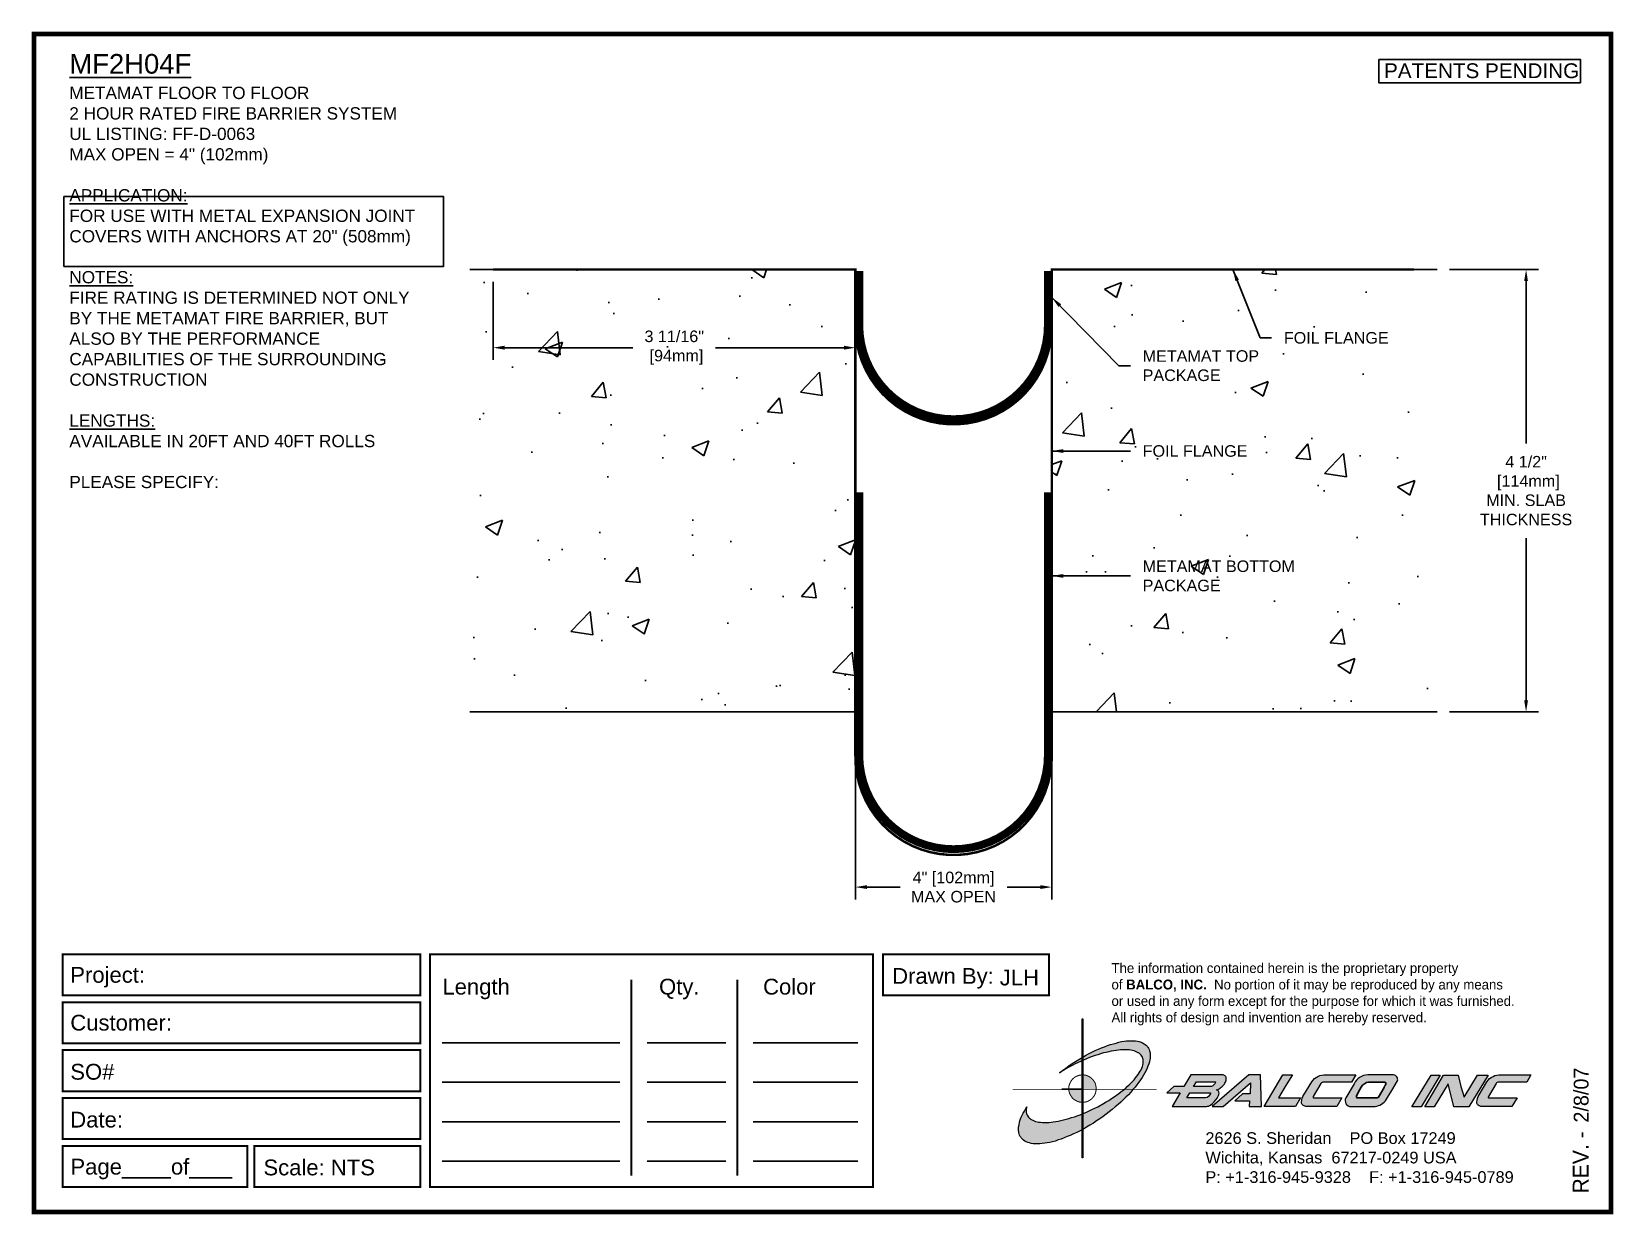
# Paper-space layout 'Layout1' of a CAD drawing. Header units: inches. Extents: x 0 to 10, y 0 to 7.5.
# The model-space entities are those that its viewports show. They can reach past a viewport. Long polylines and large blocks are cut down to what shows.
import ezdxf

# ---------------------------------------------------------------- set-up
doc = ezdxf.new("R2010")
doc.units = ezdxf.units.IN
doc.header["$MEASUREMENT"] = 0
for name, color, linetype in [('Border', 7, 'Continuous'), ('Conditions', 1, 'Continuous'), ('Dimensions', 3, 'Continuous'), ('FB Flanges', 5, 'Continuous'), ('Fire Blanket', 42, 'Continuous'), ('Text', 2, 'Continuous')]:
    doc.layers.add(name, color=color, linetype=linetype)
doc.styles.add('ARIAL', font='arial.ttf')
doc.styles.add('Copyright', font='ERASDEMI.TTF')
doc.dimstyles.new('ARIAL', dxfattribs={"dimtxt": 0.1175, "dimasz": 0.1175, "dimexe": 0.125, "dimexo": 0.125, "dimgap": 0.125, "dimtad": 0, "dimtih": 1, "dimtoh": 1, "dimdec": 4, "dimzin": 0, "dimdsep": 46, "dimlunit": 4, "dimtxsty": 'ARIAL', "dimcen": 0.09, "dimadec": 0, "dimazin": 0, "dimtfac": 1, "dimtdec": 4, "dimtofl": 0, "dimtmove": 0, "dimatfit": 3, "dimfxl": 0, "dimfrac": 2, "dimtolj": 1, "dimtzin": 0, "dimarcsym": 0})

# ---------------------------------------------------------------- blocks, each defined once
blk = doc.blocks.new('ACADlogo')
h = blk.add_hatch(color=256)
h.paths.add_polyline_path([(-3.346, 1.223), (-3.351, 1.223), (-3.351, 0.979), (-3.346, 0.982)])
h.paths.add_polyline_path([(-3.346, 0.961), (-3.351, 0.959), (-3.351, 0.868), (-3.346, 0.868)])
h.paths.add_polyline_path([(-3.346, 0.777), (-3.351, 0.777), (-3.351, 0.699), (-3.351, 0.695), (-3.35, 0.695), (-3.346, 0.695)])
h.paths.add_polyline_path([(-3.346, 0.864), (-3.346, 0.868), (-3.35, 0.868), (-3.351, 0.868), (-3.351, 0.777), (-3.346, 0.777), (-3.346, 0.778), (-3.348, 0.778)])
h.paths.add_polyline_path([(-3.346, 0.524), (-3.351, 0.521), (-3.351, 0.342), (-3.346, 0.342)])
h.paths.add_polyline_path([(-3.346, 0.695), (-3.351, 0.695), (-3.351, 0.621), (-3.346, 0.623)])
h.paths.add_polyline_path([(-3.346, 0.623), (-3.351, 0.621), (-3.351, 0.521), (-3.346, 0.524)])
h.paths.add_polyline_path([(-3.346, 0.982), (-3.351, 0.979), (-3.351, 0.959), (-3.346, 0.961)])
h = blk.add_hatch(color=175)
h.paths.add_polyline_path([(-3.518, 0.573), (-3.534, 0.571), (-3.548, 0.569), (-3.562, 0.567), (-3.576, 0.567), (-3.589, 0.566), (-3.602, 0.567), (-3.614, 0.568), (-3.625, 0.569), (-3.636, 0.572), (-3.646, 0.574), (-3.656, 0.577), (-3.664, 0.581), (-3.673, 0.585), (-3.679, 0.589), (-3.685, 0.595), (-3.688, 0.598), (-3.691, 0.6), (-3.695, 0.607), (-3.699, 0.614), (-3.703, 0.621), (-3.704, 0.626), (-3.705, 0.631), (-3.706, 0.637), (-3.706, 0.642), (-3.705, 0.648), (-3.705, 0.653), (-3.703, 0.659), (-3.702, 0.665), (-3.71, 0.652), (-3.717, 0.639), (-3.725, 0.626), (-3.731, 0.613), (-3.737, 0.601), (-3.741, 0.589), (-3.746, 0.577), (-3.749, 0.566), (-3.751, 0.555), (-3.753, 0.544), (-3.754, 0.538), (-3.754, 0.533), (-3.755, 0.523), (-3.754, 0.513), (-3.753, 0.508), (-3.752, 0.503), (-3.75, 0.494), (-3.748, 0.486), (-3.743, 0.477), (-3.74, 0.473), (-3.738, 0.469), (-3.734, 0.465), (-3.73, 0.461), (-3.723, 0.455), (-3.715, 0.449), (-3.706, 0.445), (-3.695, 0.44), (-3.685, 0.437), (-3.674, 0.434), (-3.661, 0.432), (-3.648, 0.431), (-3.634, 0.431), (-3.62, 0.431), (-3.604, 0.433), (-3.588, 0.435), (-3.572, 0.438), (-3.556, 0.441), (-3.538, 0.445), (-3.52, 0.449), (-3.503, 0.456), (-3.483, 0.461), (-3.464, 0.469), (-3.445, 0.477), (-3.426, 0.485), (-3.406, 0.494), (-3.385, 0.503), (-3.364, 0.514), (-3.351, 0.521), (-3.351, 0.621), (-3.364, 0.616), (-3.382, 0.609), (-3.4, 0.603), (-3.418, 0.598), (-3.436, 0.592), (-3.453, 0.587), (-3.47, 0.583), (-3.486, 0.579), (-3.503, 0.576)])
h.paths.add_polyline_path([(-3.215, 0.687), (-3.251, 0.667), (-3.289, 0.649), (-3.327, 0.631), (-3.345, 0.623), (-3.346, 0.623), (-3.346, 0.524), (-3.343, 0.525), (-3.323, 0.537), (-3.302, 0.549), (-3.28, 0.563), (-3.259, 0.577), (-3.238, 0.59), (-3.218, 0.605), (-3.198, 0.62), (-3.179, 0.635), (-3.16, 0.65), (-3.141, 0.665), (-3.123, 0.681), (-3.106, 0.696), (-3.089, 0.712), (-3.074, 0.727), (-3.058, 0.743), (-3.043, 0.759), (-3.03, 0.775), (-3.028, 0.777), (-3.085, 0.777), (-3.091, 0.772), (-3.105, 0.761), (-3.118, 0.75), (-3.134, 0.739), (-3.149, 0.729), (-3.165, 0.718), (-3.182, 0.707), (-3.198, 0.697)])
h.paths.add_polyline_path([(-2.921, 1.009), (-2.922, 1.015), (-2.924, 1.02), (-2.926, 1.029), (-2.931, 1.038), (-2.934, 1.043), (-2.936, 1.047), (-2.94, 1.05), (-2.943, 1.054), (-2.951, 1.06), (-2.959, 1.066), (-2.968, 1.071), (-2.978, 1.075), (-2.989, 1.079), (-3, 1.081), (-3.013, 1.083), (-3.026, 1.084), (-3.04, 1.084), (-3.054, 1.084), (-3.07, 1.083), (-3.085, 1.081), (-3.102, 1.079), (-3.118, 1.075), (-3.136, 1.07), (-3.153, 1.066), (-3.171, 1.06), (-3.191, 1.054), (-3.21, 1.047), (-3.229, 1.039), (-3.248, 1.031), (-3.268, 1.022), (-3.289, 1.012), (-3.31, 1.002), (-3.33, 0.991), (-3.346, 0.982), (-3.346, 0.961), (-3.342, 0.962), (-3.323, 0.971), (-3.305, 0.978), (-3.287, 0.984), (-3.268, 0.991), (-3.251, 0.996), (-3.234, 1.002), (-3.216, 1.007), (-3.199, 1.011), (-3.182, 1.015), (-3.167, 1.018), (-3.15, 1.021), (-3.136, 1.023), (-3.121, 1.025), (-3.107, 1.026), (-3.093, 1.026), (-3.079, 1.027), (-3.067, 1.026), (-3.054, 1.026), (-3.043, 1.025), (-3.032, 1.022), (-3.022, 1.02), (-3.013, 1.016), (-3.004, 1.013), (-2.997, 1.009), (-2.989, 1.005), (-2.983, 0.999), (-2.98, 0.996), (-2.978, 0.994), (-2.973, 0.987), (-2.969, 0.981), (-2.967, 0.973), (-2.965, 0.965), (-2.964, 0.957), (-2.964, 0.949), (-2.964, 0.944), (-2.965, 0.94), (-2.967, 0.93), (-2.969, 0.921), (-2.973, 0.911), (-2.978, 0.901), (-2.983, 0.891), (-2.989, 0.881), (-2.996, 0.871), (-3.004, 0.86), (-3.012, 0.849), (-3.021, 0.838), (-3.032, 0.827), (-3.042, 0.816), (-3.053, 0.805), (-3.065, 0.794), (-3.077, 0.783), (-3.085, 0.777), (-3.028, 0.777), (-3.016, 0.791), (-3.004, 0.806), (-2.992, 0.822), (-2.981, 0.837), (-2.971, 0.852), (-2.962, 0.866), (-2.954, 0.882), (-2.946, 0.896), (-2.939, 0.91), (-2.934, 0.924), (-2.929, 0.938), (-2.926, 0.944), (-2.925, 0.951), (-2.922, 0.963), (-2.92, 0.975), (-2.92, 0.982), (-2.919, 0.987), (-2.92, 0.999), (-2.92, 1.005)])
h.paths.add_polyline_path([(-3.372, 0.966), (-3.393, 0.953), (-3.415, 0.94), (-3.435, 0.925), (-3.455, 0.911), (-3.475, 0.897), (-3.494, 0.882), (-3.468, 0.898), (-3.439, 0.915), (-3.41, 0.93), (-3.396, 0.938), (-3.38, 0.945), (-3.351, 0.959), (-3.351, 0.979)])
h = blk.add_hatch(color=256)
h.paths.add_polyline_path([(-3.268, 0.814), (-3.27, 0.819), (-3.273, 0.824), (-3.276, 0.828), (-3.279, 0.833), (-3.282, 0.837), (-3.286, 0.841), (-3.29, 0.845), (-3.294, 0.849), (-3.298, 0.852), (-3.303, 0.855), (-3.308, 0.858), (-3.313, 0.86), (-3.318, 0.863), (-3.323, 0.864), (-3.328, 0.866), (-3.334, 0.867), (-3.339, 0.868), (-3.345, 0.868), (-3.346, 0.868), (-3.346, 0.777), (-3.335, 0.777), (-3.262, 0.777), (-3.262, 0.781), (-3.262, 0.787), (-3.263, 0.792), (-3.264, 0.798), (-3.265, 0.803), (-3.266, 0.808)])
h.paths.add_polyline_path([(-3.351, 0.777), (-3.436, 0.777), (-3.435, 0.773), (-3.435, 0.768), (-3.434, 0.762), (-3.432, 0.757), (-3.431, 0.752), (-3.428, 0.747), (-3.426, 0.742), (-3.423, 0.737), (-3.42, 0.732), (-3.417, 0.728), (-3.414, 0.723), (-3.41, 0.719), (-3.406, 0.716), (-3.401, 0.712), (-3.397, 0.709), (-3.392, 0.706), (-3.387, 0.704), (-3.382, 0.701), (-3.377, 0.699), (-3.372, 0.698), (-3.367, 0.696), (-3.361, 0.695), (-3.356, 0.695), (-3.351, 0.695)])
h.paths.add_polyline_path([(-3.346, 0.868), (-3.35, 0.868), (-3.351, 0.868), (-3.351, 0.777), (-3.346, 0.777)])
h = blk.add_hatch(color=256)
h.paths.add_polyline_path([(-2.438, 0.844, 0.412988), (-2.461, 0.869), (-2.663, 0.869), (-2.707, 0.794), (-2.771, 0.794), (-2.815, 0.755), (-2.73, 0.755), (-2.781, 0.668), (-2.563, 0.668, 0.107996), (-2.538, 0.677, 0.108939), (-2.494, 0.724, 0.080345), (-2.483, 0.745, 0.419497), (-2.499, 0.773, 0.149928), (-2.447, 0.815, 0.134283)])
h.paths.add_polyline_path([(-2.507, 0.821, -0.209012), (-2.532, 0.794), (-2.538, 0.794), (-2.646, 0.794), (-2.627, 0.825), (-2.51, 0.825, -0.56619)], flags=16)
h.paths.add_polyline_path([(-2.538, 0.75, -0.241309), (-2.569, 0.722), (-2.688, 0.722), (-2.669, 0.755), (-2.541, 0.755, -0.56619)], flags=16)
for points in [[(-2.285, 0.819), (-2.287, 0.748), (-2.335, 0.748), (-2.383, 0.705), (-2.29, 0.705), (-2.292, 0.668), (-2.215, 0.668), (-2.221, 0.869), (-2.295, 0.869), (-2.527, 0.668), (-2.458, 0.668)], [(-2.018, 0.869), (-2.079, 0.869), (-2.198, 0.668), (-2, 0.668), (-1.968, 0.722), (-2.107, 0.722), (-2.085, 0.759), (-2.064, 0.794)], [(-1.617, 0.869), (-1.807, 0.869, 0.270182), (-1.896, 0.825), (-1.946, 0.742, 0.109019), (-1.961, 0.695, 0.340665), (-1.945, 0.672, 0.129907), (-1.923, 0.668), (-1.738, 0.668), (-1.706, 0.722), (-1.878, 0.722), (-1.882, 0.722, -0.601242), (-1.887, 0.731), (-1.838, 0.813, -0.253048), (-1.821, 0.823), (-1.645, 0.823)], [(-1.083, 0.867), (-1.14, 0.867), (-1.261, 0.667), (-1.26, 0.667), (-1.202, 0.667)], [(-0.96, 0.83), (-0.969, 0.867), (-1.061, 0.867), (-1.179, 0.667), (-1.12, 0.667), (-1.031, 0.812), (-0.995, 0.667), (-0.9, 0.667), (-0.778, 0.867), (-0.846, 0.867), (-0.931, 0.727), (-0.951, 0.795)], [(-0.507, 0.869), (-0.697, 0.869, 0.270182), (-0.786, 0.825), (-0.836, 0.742, 0.109019), (-0.85, 0.695, 0.340665), (-0.835, 0.672, 0.129907), (-0.812, 0.668), (-0.628, 0.668), (-0.595, 0.722), (-0.768, 0.722), (-0.772, 0.722, -0.601242), (-0.777, 0.731), (-0.728, 0.813, -0.253048), (-0.71, 0.823), (-0.534, 0.823)], [(-3.346, 0.623), (-3.351, 0.621), (-3.351, 0.521), (-3.346, 0.524)]]:
    blk.add_hatch(color=256).paths.add_polyline_path(points)
h = blk.add_hatch(color=256)
h.paths.add_polyline_path([(-1.377, 0.868), (-1.383, 0.868), (-1.383, 0.868), (-1.44, 0.868), (-1.492, 0.868), (-1.541, 0.868, 0.297712), (-1.628, 0.811), (-1.68, 0.723, 0.585116), (-1.646, 0.668), (-1.506, 0.668, 0.210586), (-1.429, 0.703), (-1.415, 0.726), (-1.389, 0.769), (-1.352, 0.831, 0.4352)])
h.paths.add_polyline_path([(-1.437, 0.823, -0.603783), (-1.428, 0.805), (-1.431, 0.801), (-1.434, 0.796), (-1.438, 0.789), (-1.474, 0.728, -0.229001), (-1.489, 0.722), (-1.494, 0.722), (-1.501, 0.722), (-1.597, 0.722), (-1.604, 0.722, -0.492401), (-1.613, 0.734), (-1.601, 0.757), (-1.591, 0.775), (-1.582, 0.791, -0.238368), (-1.535, 0.823)], flags=16)
for q in [(-3.48, 0.777), (-3.351, 0.642)]:
    blk.add_line((-3.351, 0.777), q)
at = {"color": 7, "lineweight": 0}
for points in [[(-3.351, 1.223), (-3.346, 1.223), (-3.346, 0.342), (-3.351, 0.342), (-3.351, 1.223)], [(-2.292, 0.668), (-2.215, 0.668), (-2.221, 0.869), (-2.295, 0.869), (-2.527, 0.668), (-2.458, 0.668), (-2.285, 0.819), (-2.287, 0.748), (-2.286, 0.748), (-2.335, 0.748), (-2.383, 0.705), (-2.29, 0.705), (-2.292, 0.668), (-2.292, 0.668)], [(-2.198, 0.668), (-2.079, 0.869), (-2.018, 0.869), (-2.064, 0.794), (-2.085, 0.759), (-2.107, 0.722), (-1.968, 0.722), (-2, 0.668), (-2.198, 0.668), (-2.198, 0.668)], [(-1.383, 0.868), (-1.383, 0.868)], [(-1.261, 0.667), (-1.14, 0.867), (-1.083, 0.867), (-1.202, 0.667), (-1.26, 0.667), (-1.261, 0.667), (-1.261, 0.667)], [(-0.9, 0.667), (-0.995, 0.667), (-1.031, 0.812), (-1.12, 0.667), (-1.179, 0.667), (-1.061, 0.867), (-0.969, 0.867), (-0.96, 0.83), (-0.951, 0.795), (-0.931, 0.727), (-0.846, 0.867), (-0.778, 0.867), (-0.9, 0.667), (-0.9, 0.667)]]:
    blk.add_lwpolyline(points, dxfattribs=at)
at = {"color": 175, "lineweight": 0}
blk.add_lwpolyline([(-2.926, 1.029), (-2.924, 1.02), (-2.922, 1.015), (-2.921, 1.009), (-2.92, 1.005), (-2.92, 0.999), (-2.919, 0.987), (-2.92, 0.982), (-2.92, 0.975), (-2.922, 0.963), (-2.925, 0.951), (-2.926, 0.944), (-2.929, 0.938), (-2.934, 0.924), (-2.939, 0.91), (-2.946, 0.896), (-2.954, 0.882), (-2.962, 0.866), (-2.971, 0.852), (-2.981, 0.837), (-2.992, 0.822), (-3.004, 0.806), (-3.016, 0.791), (-3.03, 0.775), (-3.043, 0.759), (-3.058, 0.743), (-3.074, 0.727), (-3.089, 0.712), (-3.106, 0.696), (-3.123, 0.681), (-3.141, 0.665), (-3.16, 0.65), (-3.179, 0.635), (-3.198, 0.62), (-3.218, 0.605), (-3.238, 0.59), (-3.259, 0.577), (-3.28, 0.563), (-3.302, 0.549), (-3.323, 0.537), (-3.343, 0.525), (-3.364, 0.514), (-3.385, 0.503), (-3.406, 0.494), (-3.426, 0.485), (-3.445, 0.477), (-3.464, 0.469), (-3.483, 0.461), (-3.503, 0.456), (-3.52, 0.449), (-3.538, 0.445), (-3.556, 0.441), (-3.572, 0.438), (-3.588, 0.435), (-3.604, 0.433), (-3.62, 0.431), (-3.634, 0.431), (-3.648, 0.431), (-3.661, 0.432), (-3.674, 0.434), (-3.685, 0.437), (-3.695, 0.44), (-3.706, 0.445), (-3.715, 0.449), (-3.723, 0.455), (-3.73, 0.461), (-3.734, 0.465), (-3.738, 0.469), (-3.74, 0.473), (-3.743, 0.477), (-3.748, 0.486), (-3.75, 0.494), (-3.752, 0.503), (-3.753, 0.508), (-3.754, 0.513), (-3.755, 0.523), (-3.754, 0.533), (-3.754, 0.538), (-3.753, 0.544), (-3.751, 0.555), (-3.749, 0.566), (-3.746, 0.577), (-3.741, 0.589), (-3.737, 0.601), (-3.731, 0.613), (-3.725, 0.626), (-3.717, 0.639), (-3.71, 0.652), (-3.702, 0.665), (-3.703, 0.659), (-3.705, 0.653), (-3.705, 0.648), (-3.706, 0.642), (-3.706, 0.637), (-3.705, 0.631), (-3.704, 0.626), (-3.703, 0.621), (-3.699, 0.614), (-3.695, 0.607), (-3.691, 0.6), (-3.688, 0.598), (-3.685, 0.595), (-3.679, 0.589), (-3.673, 0.585), (-3.664, 0.581), (-3.656, 0.577), (-3.646, 0.574), (-3.636, 0.572), (-3.625, 0.569), (-3.614, 0.568), (-3.602, 0.567), (-3.589, 0.566), (-3.576, 0.567), (-3.562, 0.567), (-3.548, 0.569), (-3.534, 0.571), (-3.518, 0.573), (-3.503, 0.576), (-3.486, 0.579), (-3.47, 0.583), (-3.453, 0.587), (-3.436, 0.592), (-3.418, 0.598), (-3.4, 0.603), (-3.382, 0.609), (-3.364, 0.616), (-3.345, 0.623), (-3.327, 0.631), (-3.289, 0.649), (-3.251, 0.667), (-3.215, 0.687), (-3.198, 0.697), (-3.182, 0.707), (-3.165, 0.718), (-3.149, 0.729), (-3.134, 0.739), (-3.118, 0.75), (-3.105, 0.761), (-3.091, 0.772), (-3.077, 0.783), (-3.065, 0.794), (-3.053, 0.805), (-3.042, 0.816), (-3.032, 0.827), (-3.021, 0.838), (-3.012, 0.849), (-3.004, 0.86), (-2.996, 0.871), (-2.989, 0.881), (-2.983, 0.891), (-2.978, 0.901), (-2.973, 0.911), (-2.969, 0.921), (-2.967, 0.93), (-2.965, 0.94), (-2.964, 0.944), (-2.964, 0.949), (-2.964, 0.957), (-2.965, 0.965), (-2.967, 0.973), (-2.969, 0.981), (-2.973, 0.987), (-2.978, 0.994), (-2.98, 0.996), (-2.983, 0.999), (-2.989, 1.005), (-2.997, 1.009), (-3.004, 1.013), (-3.013, 1.016), (-3.022, 1.02), (-3.032, 1.022), (-3.043, 1.025), (-3.054, 1.026), (-3.067, 1.026), (-3.079, 1.027), (-3.093, 1.026), (-3.107, 1.026), (-3.121, 1.025), (-3.136, 1.023), (-3.15, 1.021), (-3.167, 1.018), (-3.182, 1.015), (-3.199, 1.011), (-3.216, 1.007), (-3.234, 1.002), (-3.251, 0.996), (-3.268, 0.991), (-3.287, 0.984), (-3.305, 0.978), (-3.323, 0.971), (-3.342, 0.962), (-3.38, 0.945), (-3.396, 0.938), (-3.41, 0.93), (-3.439, 0.915), (-3.468, 0.898), (-3.494, 0.882), (-3.475, 0.897), (-3.455, 0.911), (-3.435, 0.925), (-3.415, 0.94), (-3.393, 0.953), (-3.372, 0.966), (-3.351, 0.979), (-3.33, 0.991), (-3.31, 1.002), (-3.289, 1.012), (-3.268, 1.022), (-3.248, 1.031), (-3.229, 1.039), (-3.21, 1.047), (-3.191, 1.054), (-3.171, 1.06), (-3.153, 1.066), (-3.136, 1.07), (-3.118, 1.075), (-3.102, 1.079), (-3.085, 1.081), (-3.07, 1.083), (-3.054, 1.084), (-3.04, 1.084), (-3.026, 1.084), (-3.013, 1.083), (-3, 1.081), (-2.989, 1.079), (-2.978, 1.075), (-2.968, 1.071), (-2.959, 1.066), (-2.951, 1.06), (-2.943, 1.054), (-2.94, 1.05), (-2.936, 1.047), (-2.934, 1.043), (-2.931, 1.038), (-2.926, 1.029), (-2.926, 1.029)], dxfattribs=at)
at = {"color": 7, "lineweight": 0, "const_width": 0.0064}
blk.add_lwpolyline([(-3.262, 0.781), (-3.262, 0.787), (-3.263, 0.792), (-3.264, 0.798), (-3.265, 0.803), (-3.266, 0.808), (-3.268, 0.814), (-3.27, 0.819), (-3.273, 0.824), (-3.276, 0.828), (-3.279, 0.833), (-3.282, 0.837), (-3.286, 0.841), (-3.29, 0.845), (-3.294, 0.849), (-3.298, 0.852), (-3.303, 0.855), (-3.308, 0.858), (-3.313, 0.86), (-3.318, 0.863), (-3.323, 0.864), (-3.328, 0.866), (-3.334, 0.867), (-3.339, 0.868), (-3.345, 0.868), (-3.35, 0.868), (-3.356, 0.868), (-3.361, 0.867), (-3.367, 0.866), (-3.372, 0.865), (-3.377, 0.863), (-3.382, 0.862), (-3.387, 0.859), (-3.392, 0.857), (-3.397, 0.854), (-3.401, 0.851), (-3.406, 0.847), (-3.41, 0.843), (-3.414, 0.839), (-3.417, 0.835), (-3.42, 0.831), (-3.423, 0.826), (-3.426, 0.821), (-3.428, 0.816), (-3.431, 0.811), (-3.432, 0.806), (-3.434, 0.801), (-3.435, 0.795), (-3.435, 0.79), (-3.436, 0.784), (-3.436, 0.779), (-3.435, 0.773), (-3.435, 0.768), (-3.434, 0.762), (-3.432, 0.757), (-3.431, 0.752), (-3.428, 0.747), (-3.426, 0.742), (-3.423, 0.737), (-3.42, 0.732), (-3.417, 0.728), (-3.414, 0.723), (-3.41, 0.719), (-3.406, 0.716), (-3.401, 0.712), (-3.397, 0.709), (-3.392, 0.706), (-3.387, 0.704), (-3.382, 0.701), (-3.377, 0.699), (-3.372, 0.698), (-3.367, 0.696), (-3.361, 0.695), (-3.356, 0.695), (-3.35, 0.695), (-3.345, 0.695), (-3.339, 0.695), (-3.334, 0.696), (-3.328, 0.697), (-3.323, 0.698), (-3.318, 0.7), (-3.313, 0.702), (-3.308, 0.705), (-3.303, 0.708), (-3.298, 0.711), (-3.294, 0.714), (-3.29, 0.718), (-3.286, 0.721), (-3.282, 0.726), (-3.279, 0.73), (-3.276, 0.734), (-3.273, 0.739), (-3.27, 0.744), (-3.268, 0.749), (-3.266, 0.754), (-3.265, 0.76), (-3.264, 0.765), (-3.263, 0.77), (-3.262, 0.776), (-3.262, 0.781)], dxfattribs=at)
at = {"color": 7, "lineweight": 0}
for points in [[(-2.447, 0.815, 0.130368), (-2.438, 0.843, 0.448367), (-2.463, 0.869), (-2.663, 0.869), (-2.707, 0.794), (-2.771, 0.794), (-2.815, 0.755), (-2.73, 0.755), (-2.781, 0.668), (-2.563, 0.668, 0.107996), (-2.538, 0.677, 0.108939), (-2.494, 0.724, 0.077395), (-2.484, 0.744, 0.430878), (-2.499, 0.773, 0.149928)], [(-2.507, 0.821, -0.209012), (-2.532, 0.794), (-2.538, 0.794), (-2.646, 0.794), (-2.627, 0.825), (-2.512, 0.825), (-2.509, 0.825, -0.531288)], [(-1.838, 0.813), (-1.887, 0.731, 0.587385), (-1.882, 0.722), (-1.878, 0.722), (-1.706, 0.722), (-1.738, 0.668), (-1.923, 0.668, -0.129907), (-1.945, 0.672, -0.349839), (-1.961, 0.696, -0.107341), (-1.946, 0.742), (-1.896, 0.825, -0.270182), (-1.807, 0.869), (-1.617, 0.869), (-1.645, 0.823), (-1.821, 0.823, 0.252436)], [(-1.68, 0.723, 0.585116), (-1.646, 0.668), (-1.506, 0.668, 0.210586), (-1.429, 0.703), (-1.415, 0.726), (-1.389, 0.769), (-1.352, 0.831, 0.4352), (-1.377, 0.868), (-1.383, 0.868), (-1.383, 0.868), (-1.44, 0.868), (-1.492, 0.868), (-1.541, 0.868, 0.297712), (-1.628, 0.811)], [(-0.728, 0.813), (-0.777, 0.731, 0.587385), (-0.772, 0.722), (-0.768, 0.722), (-0.595, 0.722), (-0.628, 0.668), (-0.812, 0.668, -0.129907), (-0.835, 0.672, -0.349839), (-0.85, 0.696, -0.107341), (-0.836, 0.742), (-0.786, 0.825, -0.270182), (-0.697, 0.869), (-0.507, 0.869), (-0.534, 0.823), (-0.71, 0.823, 0.252436)], [(-2.569, 0.722), (-2.688, 0.722), (-2.669, 0.755), (-2.543, 0.755), (-2.54, 0.755, -0.531288), (-2.538, 0.75, -0.241309)]]:
    blk.add_lwpolyline(points, format="xyb", close=True, dxfattribs=at)
blk.add_lwpolyline([(-1.437, 0.823), (-1.535, 0.823, 0.238368), (-1.582, 0.791), (-1.591, 0.775), (-1.601, 0.757), (-1.613, 0.734, 0.490298), (-1.604, 0.722), (-1.597, 0.722), (-1.501, 0.722), (-1.494, 0.722), (-1.489, 0.722, 0.229001), (-1.474, 0.728), (-1.438, 0.789), (-1.434, 0.796), (-1.431, 0.801), (-1.428, 0.805, 0.603783)], format="xyb", close=True)
blk.add_lwpolyline([(-2.879, 0.777, 0.00455, 0.00455, 0), (-3.791, 0.777, 0.00183, 0.00183, 0), (-3.791, 0.777, 0.00183, 0.00183, 0)], format="xyseb", dxfattribs=at)
blk = doc.blocks.new('Quantity Data')
at = {"layer": 'Border', "color": 253}
for p, q in [((2.755, 1.254), (3.881, 1.254)), ((4.054, 1.254), (4.553, 1.254)), ((4.725, 1.254), (5.389, 1.254)), ((2.755, 1.004), (3.881, 1.004)), ((4.054, 1.004), (4.553, 1.004)), ((4.725, 1.004), (5.389, 1.004)), ((2.755, 0.754), (3.881, 0.754)), ((4.054, 0.754), (4.553, 0.754)), ((4.725, 0.754), (5.389, 0.754)), ((2.755, 0.504), (3.881, 0.504)), ((4.054, 0.504), (4.553, 0.504)), ((4.725, 0.504), (5.389, 0.504))]:
    blk.add_line(p, q, dxfattribs=at)
at = {"layer": 'Border', "const_width": 0.0125}
blk.add_lwpolyline([(5.485, 0.341), (2.678, 0.341), (2.678, 1.813), (5.485, 1.813)], close=True, dxfattribs=at)
for points in [[(3.953, 1.653), (3.953, 0.412)], [(4.625, 1.653), (4.625, 0.412)]]:
    blk.add_lwpolyline(points, dxfattribs=at)
at = {"layer": 'Border', "style": 'ARIAL'}
for s, p in [('Length', (2.756, 1.559)), ('Qty.', (4.129, 1.559)), ('Color', (4.788, 1.559))]:
    blk.add_text(s, height=0.1, dxfattribs=at).set_placement(p)
blk = doc.blocks.new('Drawn By')
at = {"layer": 'Border', "const_width": 0.0125}
blk.add_lwpolyline([(5.38, 1.813), (6.432, 1.813), (6.432, 1.554), (5.38, 1.554)], close=True, dxfattribs=at)
at = {"layer": 'Border', "style": 'ARIAL'}
blk.add_text('Drawn By: ', height=0.1, dxfattribs=at).set_placement((5.438, 1.627))
blk.add_attdef('XXX', (6.12, 1.617), '', height=0.1, dxfattribs=at)
blk = doc.blocks.new('Project Info')
at = {"layer": 'Border', "const_width": 0.0125}
for points in [[(0.182, 1.813), (2.448, 1.813), (2.448, 1.554), (0.182, 1.554)], [(0.182, 1.51), (2.448, 1.51), (2.448, 1.251), (0.182, 1.251)], [(0.182, 1.207), (2.448, 1.207), (2.448, 0.947), (0.182, 0.947)], [(0.182, 0.904), (2.448, 0.904), (2.448, 0.644), (0.182, 0.644)], [(0.182, 0.6), (1.352, 0.6), (1.352, 0.341), (0.182, 0.341)], [(1.396, 0.6), (2.448, 0.6), (2.448, 0.341), (1.396, 0.341)]]:
    blk.add_lwpolyline(points, close=True, dxfattribs=at)
at = {"layer": 'Border', "style": 'ARIAL'}
for s, p in [('Project:', (0.23, 1.634)), ('Customer:', (0.23, 1.331)), ('SO#', (0.23, 1.02)), ('Date:', (0.23, 0.717)), ('Page%%u        %%uof%%u       ', (0.231, 0.419)), ('Scale: NTS', (1.454, 0.414))]:
    blk.add_text(s, height=0.1, dxfattribs=at).set_placement(p)
blk = doc.blocks.new('REV')
at = {"style": 'Copyright'}
blk.add_text('REV. -', height=0.1, rotation=90, dxfattribs=at).set_placement((-0.142, 0.117))
at = {"style": 'Copyright', "flags": 4}
blk.add_attdef('REVISIONDATE', (-0.142, 0.566), '', height=0.0938, rotation=90, dxfattribs=at)
blk = doc.blocks.new('*D0')
at = {"layer": 'Defpoints', "color": 0}
for p in [(11.159, 6.62), (11.159, 2.12), (12.063, 2.12)]:
    blk.add_point(p, dxfattribs=at)
at = {"layer": 'Dimensions', "color": 0, "lineweight": -2}
for p, q in [((11.284, 6.62), (12.188, 6.62)), ((12.063, 6.502), (12.063, 4.851)), ((12.063, 2.237), (12.063, 3.888)), ((11.284, 2.12), (12.188, 2.12))]:
    blk.add_line(p, q, dxfattribs=at)
at = {"layer": 'Dimensions', "color": 0}
for points in [[(12.043, 6.502), (12.082, 6.502), (12.063, 6.62)], [(12.043, 2.237), (12.082, 2.237), (12.063, 2.12)]]:
    blk.add_solid(points, dxfattribs=at)
at = {"layer": 'Dimensions', "color": 0, "insert": (12.063, 4.37), "char_height": 0.1175, "attachment_point": 5, "style": 'ARIAL'}
blk.add_mtext('\\A1;4 1/2"\\P [114mm]\\PMIN. SLAB\\PTHICKNESS', dxfattribs=at)
blk = doc.blocks.new('*D1')
at = {"layer": 'Defpoints', "color": 0}
for p in [(1.547, 6.62), (5.234, 6.62), (5.234, 5.825)]:
    blk.add_point(p, dxfattribs=at)
at = {"layer": 'Dimensions', "color": 0, "lineweight": -2}
for p, q in [((1.547, 6.495), (1.547, 5.7)), ((5.234, 6.495), (5.234, 5.7)), ((1.664, 5.825), (2.97, 5.825)), ((5.117, 5.825), (3.811, 5.825))]:
    blk.add_line(p, q, dxfattribs=at)
at = {"layer": 'Dimensions', "color": 0}
for points in [[(1.664, 5.845), (1.664, 5.805), (1.547, 5.825)], [(5.117, 5.845), (5.117, 5.805), (5.234, 5.825)]]:
    blk.add_solid(points, dxfattribs=at)
at = {"layer": 'Dimensions', "color": 0, "insert": (3.39, 5.825), "char_height": 0.1175, "attachment_point": 5, "style": 'ARIAL'}
blk.add_mtext('\\A1;3 11/16"\\P [94mm]', dxfattribs=at)
blk = doc.blocks.new('*D7')
at = {"layer": 'Defpoints', "color": 0}
for p in [(5.234, 2.245), (7.234, 2.245), (7.234, 0.336)]:
    blk.add_point(p, dxfattribs=at)
at = {"layer": 'Dimensions', "color": 0, "lineweight": -2}
for p, q in [((5.234, 2.12), (5.234, 0.211)), ((7.234, 2.12), (7.234, 0.211)), ((5.352, 0.336), (5.689, 0.336)), ((7.117, 0.336), (6.779, 0.336))]:
    blk.add_line(p, q, dxfattribs=at)
at = {"layer": 'Dimensions', "color": 0}
for points in [[(5.352, 0.356), (5.352, 0.317), (5.234, 0.336)], [(7.117, 0.356), (7.117, 0.317), (7.234, 0.336)]]:
    blk.add_solid(points, dxfattribs=at)
at = {"layer": 'Dimensions', "color": 0, "insert": (6.234, 0.336), "char_height": 0.1175, "attachment_point": 5, "style": 'ARIAL'}
blk.add_mtext('\\A1;4" [102mm]\\PMAX OPEN', dxfattribs=at)

msp = doc.modelspace()

# ---------------------------------------------------------------- hatches: boundary and pattern name
at = {"layer": 'Conditions'}
h = msp.add_hatch(dxfattribs=at)
h.set_pattern_fill('AR-CONC', color=256, scale=0.25, style=0)
h.paths.add_polyline_path([(5.23402, 6.61961), (1.30938, 6.61961), (1.30938, 2.11961), (5.23402, 2.11961)])
h = msp.add_hatch(dxfattribs=at)
h.set_pattern_fill('AR-CONC', color=256, scale=0.25, style=0)
h.paths.add_polyline_path([(11.15866, 6.61961), (7.23402, 6.61961), (7.23402, 2.11961), (11.15866, 2.11961)])
h.paths.add_polyline_path([(8.12977, 4.86349), (9.23344, 4.86349), (9.23344, 4.68315), (8.12977, 4.68315)], flags=24)
h.paths.add_polyline_path([(8.12977, 3.46564), (8.97552, 3.46564), (8.97552, 3.28939), (8.12977, 3.28939)], flags=24)
h.paths.add_polyline_path([(8.12977, 5.72966), (8.97552, 5.72966), (8.97552, 5.55341), (8.12977, 5.55341)], flags=24)
h.paths.add_polyline_path([(9.56727, 6.01456), (10.67094, 6.01456), (10.67094, 5.83422), (9.56727, 5.83422)], flags=24)

# ---------------------------------------------------------------- linework, layer by layer
for points in [[(1.30938, 6.61961), (5.23402, 6.61961), (5.23402, 2.11961), (1.30938, 2.11961)], [(11.15866, 6.61961), (7.23402, 6.61961), (7.23402, 2.11961), (11.15866, 2.11961)]]:
    msp.add_lwpolyline(points, dxfattribs=at)
at = {"layer": 'FB Flanges', "const_width": 0.025}
for points in [[(1.54652, 6.61961), (5.23402, 6.61961), (5.23402, 1.67891, 1.01600324), (7.23402, 1.67891), (7.23402, 6.61961), (10.92152, 6.61961)], [(1.62465, 6.61961), (5.23402, 6.61961), (5.23402, 6.05391, 1.0083357), (7.23402, 6.05391), (7.23402, 6.61961), (10.8434, 6.61961)]]:
    msp.add_lwpolyline(points, format="xyb", dxfattribs=at)
at = {"layer": 'Fire Blanket', "const_width": 0.08}
for points in [[(7.19402, 6.60399), (7.19402, 6.05711, -1), (5.27402, 6.05711), (5.27402, 6.60399)], [(7.19402, 4.35399), (7.19402, 1.68211, -1), (5.27402, 1.68211), (5.27402, 4.35399)]]:
    msp.add_lwpolyline(points, format="xyb", dxfattribs=at)
at = {"layer": 'Text'}
msp.add_lwpolyline([(-2.82369, 7.36271), (1.04231, 7.36271), (1.04231, 6.65269), (-2.82369, 6.65269)], close=True, dxfattribs=at)

# ---------------------------------------------------------------- texts
at = {"layer": 'Text', "insert": (-2.76847, 8.8135), "char_height": 0.2, "width": 3.6512447, "attachment_point": 1, "style": 'ARIAL'}
msp.add_mtext('{\\LMF2H04F\\P\\H0.625x;\\lMETAMAT FLOOR TO FLOOR \\P2 HOUR RATED FIRE BARRIER SYSTEM \\PUL LISTING: FF-D-0063\\PMAX OPEN = 4" (102mm)\\P\\P\\LAPPLICATION:\\l\\PFOR USE WITH METAL EXPANSION JOINT COVERS WITH ANCHORS AT 20" (508mm) \\P\\P\\LNOTES:\\P\\lFIRE RATING IS DETERMINED NOT ONLY BY THE METAMAT FIRE BARRIER, BUT ALSO BY THE PERFORMANCE CAPABILITIES OF THE SURROUNDING CONSTRUCTION\\L\\P\\l\\P\\LLENGTHS:\\P\\lAVAILABLE IN 20FT AND 40FT ROLLS\\P\\PPLEASE SPECIFY:\\L                          \\~}', dxfattribs=at)
at = {"layer": 'Text', "char_height": 0.1175, "attachment_point": 4, "style": 'ARIAL'}
for s, insert in [('FOIL FLANGE', (9.59665, 5.92439)), ('METAMAT TOP\\PPACKAGE', (8.15915, 5.64154)), ('FOIL FLANGE', (8.15915, 4.77332)), ('METAMAT BOTTOM\\PPACKAGE', (8.15915, 3.50252))]:
    msp.add_mtext(s, dxfattribs=dict(at, insert=insert))

# ---------------------------------------------------------------- dimensions: what is measured, and where the dimension line sits
at = {"layer": 'Dimensions'}
dim = msp.add_linear_dim(base=(5.23402, 5.82493), p1=(1.54652, 6.61961), p2=(5.23402, 6.61961), dimstyle='ARIAL', override={"dimpost": '\\X'}, dxfattribs=at)
dim.commit()
dim.dimension.update_dxf_attribs({"geometry": '*D1', "text_midpoint": (3.39027, 5.82493), "dimtype": 160})
dim = msp.add_linear_dim(base=(12.06289, 2.11961), p1=(11.15866, 6.61961), p2=(11.15866, 2.11961), angle=90, text='<>\\PMIN. SLAB\\PTHICKNESS', dimstyle='ARIAL', override={"dimpost": '\\X'}, dxfattribs=at)
dim.commit()
dim.dimension.update_dxf_attribs({"geometry": '*D0', "text_midpoint": (12.06289, 4.36961), "dimtype": 160})
dim = msp.add_linear_dim(base=(7.23402, 0.33642), p1=(5.23402, 2.24461), p2=(7.23402, 2.24461), text='4" [102mm]\\PMAX OPEN', dimstyle='ARIAL', override={"dimpost": '\\X'}, dxfattribs=at)
dim.commit()
dim.dimension.update_dxf_attribs({"geometry": '*D7', "text_midpoint": (6.23402, 0.33642)})

# ---------------------------------------------------------------- leaders
at = {"layer": 'Text', "annotation_type": 0, "has_hookline": 1, "hookline_direction": 0}
for points, text_width in [([(9.07777, 6.61961), (9.35415, 5.92439), (9.47165, 5.92439)], 1.04492), ([(7.23402, 6.33676), (7.91665, 5.64154), (8.03415, 5.64154)], 1.16618), ([(7.23402, 4.77332), (8.03415, 4.77332)], 1.04492), ([(7.23402, 3.50252), (8.03415, 3.50252)], 1.52558)]:
    msp.add_leader(points, dimstyle='ARIAL', override={"dimgap": 0.125, "dimtad": 0}, dxfattribs=dict(at, text_width=text_width))

psp = doc.layouts.get("Layout1")

# ---------------------------------------------------------------- linework, layer by layer
at = {"layer": 'Border', "const_width": 0.03}
psp.add_lwpolyline([(0, 7.461), (9.993, 7.461), (9.993, 0), (0, 0)], close=True, dxfattribs=at)
at = {"layer": 'Text'}
psp.add_lwpolyline([(8.522, 7.3), (9.799, 7.3), (9.799, 7.152), (8.522, 7.152)], close=True, dxfattribs=at)

# ---------------------------------------------------------------- block references
for name, p in [('Project Info', (0, -0.182)), ('Quantity Data', (-0.168, -0.182))]:
    psp.add_blockref(name, p)
psp.add_blockref('Drawn By', (0, -0.182)).add_auto_attribs({'XXX': 'JLH'})
at = {"layer": 'Border'}
psp.add_blockref('ACADlogo', (9.993, 0), dxfattribs=at)
at = {"layer": 'Text'}
psp.add_blockref('REV', (9.993, 0), dxfattribs=at).add_auto_attribs({'REVISIONDATE': '2/8/07'})

# ---------------------------------------------------------------- texts
at = {"insert": (6.828, 1.576), "char_height": 0.0625, "width": 50.295, "attachment_point": 1, "style": 'Copyright'}
psp.add_mtext('The information contained herein is the proprietary property\\Pof {\\fEras Bold ITC|b0|i0|c0|p34;BALCO, INC.}  No portion of it may be reproduced by any means\\Por used in any form except for the purpose for which it was furnished.\\PAll rights of design and invention are hereby reserved.', dxfattribs=at)
at = {"layer": 'Border', "insert": (7.423, 0.505), "char_height": 0.074, "width": 2.3438, "attachment_point": 1, "style": 'ARIAL'}
psp.add_mtext('2626 S. Sheridan    PO Box 17249\\PWichita, Kansas  67217-0249 USA \\PP: +1-316-945-9328    F: +1-316-945-0789', dxfattribs=at)
at = {"layer": 'Text', "insert": (8.555, 7.275), "char_height": 0.09375, "width": 1.25792, "attachment_point": 1, "style": 'ARIAL'}
psp.add_mtext('PATENTS PENDING', dxfattribs=at)

# ---------------------------------------------------------------- viewports
at = {"layer": 'Border'}
psp.add_viewport(center=(4.997, 3.73), size=(9.993, 7.46063), view_center_point=(4.90008, 3.02304), view_height=11.9864133, dxfattribs=at)

doc.saveas('drawing.dxf')
